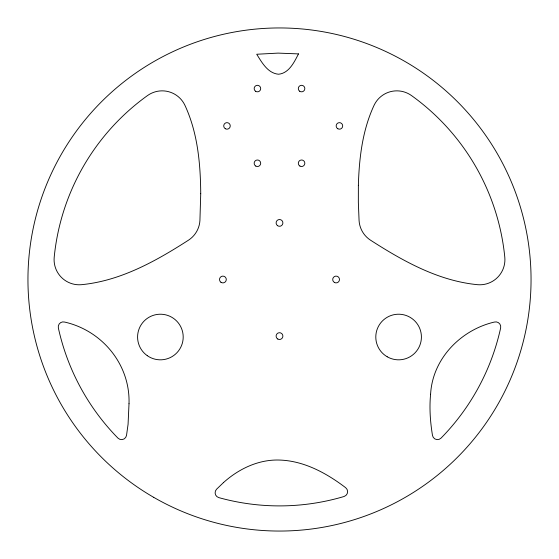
<?xml version="1.0" encoding="UTF-8"?>
<svg xmlns="http://www.w3.org/2000/svg" width="559" height="559" viewBox="0 0 559 559"><rect width="100%" height="100%" fill="white"/><g stroke="black" fill="none" stroke-linecap="round" stroke-linejoin="round"><path stroke-width="0.84" d="M200.73 193.714L199.926 220.532A25.155 25.155 0 0 1 188.649 240.07C156.024 261.067 120.527 280.981 81.188 284.713A25.155 25.155 0 0 1 54.209 257.147A226.395 226.395 0 0 1 147.499 95.568A25.155 25.155 0 0 1 184.854 105.148C197.704 132.714 200.506 163.675 200.73 193.714M129.01 403.738L128.067 424.33L126.516 435.433A5.031 5.031 0 0 1 117.963 438.123A226.395 226.395 0 0 1 58.36 327.979A5.031 5.031 0 0 1 64.676 322.068C102.374 330.648 130.338 364.692 129.01 403.738M358.368 185.308L358.347 202.386L359.074 220.532A25.155 25.155 0 0 0 370.351 240.07C402.976 261.067 438.473 280.981 477.812 284.713A25.155 25.155 0 0 0 504.791 257.147A226.395 226.395 0 0 0 411.501 95.568A25.155 25.155 0 0 0 374.146 105.148C362.449 130.114 359.164 158.036 358.368 185.308M430.598 394.242C429.256 407.986 430.269 421.835 432.484 435.433A5.031 5.031 0 0 0 441.037 438.123A226.395 226.395 0 0 0 500.64 327.979A5.031 5.031 0 0 0 494.324 322.068C460.616 329.964 432.47 358.857 430.598 394.242M298.485 53.902C294.209 62.161 289.038 73.229 278.55 74.228C267.796 73.306 261.85 62.447 256.721 54.251L278.103 53.112L298.485 53.902M223.593 482.487L216.529 489.258A5.031 5.031 0 0 0 218.793 497.608A226.395 226.395 0 0 0 344.03 496.504A5.031 5.031 0 0 0 345.658 487.693C325.827 472.593 302.328 459.896 276.782 460.015C256.909 460.169 238.176 469.406 223.593 482.487M153.725 497.349A251.55 251.55 0 0 0 531.05 279.5A251.55 251.55 0 0 0 153.725 61.651A251.55 251.55 0 0 0 153.725 497.349M147.262 355.671A22.807 22.807 0 0 0 183.107 339.068A22.807 22.807 0 0 0 150.811 316.324A22.807 22.807 0 0 0 147.262 355.671M387.205 356.775A22.807 22.807 0 0 0 421.416 337.021A22.807 22.807 0 0 0 387.205 317.267A22.807 22.807 0 0 0 387.205 356.775M225.354 128.745A3.27 3.27 0 0 0 230.259 125.908A3.27 3.27 0 0 0 225.354 123.078A3.27 3.27 0 0 0 225.354 128.745M255.791 166.086A3.27 3.27 0 0 0 260.697 163.249A3.27 3.27 0 0 0 255.791 160.419A3.27 3.27 0 0 0 255.791 166.086M299.938 166.086A3.27 3.27 0 0 0 304.844 163.249A3.27 3.27 0 0 0 299.938 160.419A3.27 3.27 0 0 0 299.938 166.086M337.797 128.745A3.27 3.27 0 0 0 342.702 125.908A3.27 3.27 0 0 0 337.797 123.078A3.27 3.27 0 0 0 337.797 128.745M299.694 91.243A3.27 3.27 0 0 0 304.83 88.867A3.27 3.27 0 0 0 300.197 85.604A3.27 3.27 0 0 0 299.694 91.243M255.547 91.243A3.27 3.27 0 0 0 260.683 88.867A3.27 3.27 0 0 0 256.05 85.604A3.27 3.27 0 0 0 255.547 91.243M334.401 282.442A3.396 3.396 0 0 0 339.495 279.5A3.396 3.396 0 0 0 334.401 276.558A3.396 3.396 0 0 0 334.401 282.442M277.543 225.675A3.396 3.396 0 0 0 282.882 223.209A3.396 3.396 0 0 0 278.075 219.82A3.396 3.396 0 0 0 277.543 225.675M220.945 282.274A3.396 3.396 0 0 0 226.283 279.807A3.396 3.396 0 0 0 221.476 276.419A3.396 3.396 0 0 0 220.945 282.274M277.802 339.04A3.396 3.396 0 0 0 282.896 336.099A3.396 3.396 0 0 0 277.802 333.157A3.396 3.396 0 0 0 277.802 339.04"/></g></svg>
